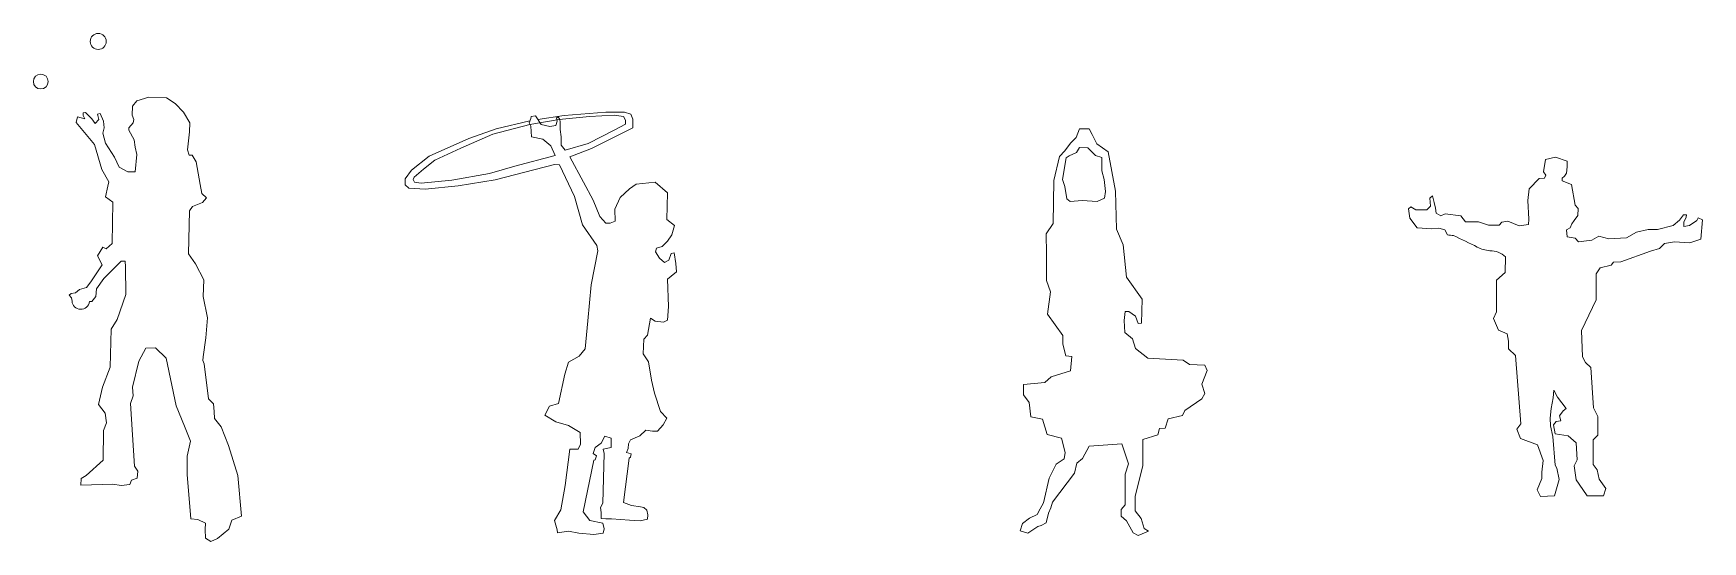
# Model space of a CAD drawing. Header units: millimetres. Extents: x 1897725 to 1903155, y -813419 to -811764.
import ezdxf

# ---------------------------------------------------------------- set-up
doc = ezdxf.new("R2010")
doc.units = ezdxf.units.MM
doc.header["$MEASUREMENT"] = 0
doc.layers.get('0').update_dxf_attribs({"lineweight": 0})

msp = doc.modelspace()

# ---------------------------------------------------------------- linework, layer by layer
at = {"color": 7, "linetype": 'Continuous', "flags": 128}
for points in [[(1897864.4, -812054.7), (1897869, -812036.4), (1897892.9, -812042.8), (1897887.1, -812031.3), (1897887.1, -812023.1), (1897895.2, -812021.8), (1897915, -812043), (1897925.8, -812057.8), (1897938.4, -812045.2), (1897933.9, -812027.2), (1897942.5, -812025.4), (1897953.3, -812050.6), (1897955.6, -812072.2), (1897951.5, -812088.9), (1897959.6, -812121.8), (1897988.9, -812167.8), (1898004.2, -812199.7), (1898032.6, -812215), (1898056, -812214.6), (1898061.4, -812159.2), (1898056.5, -812135.3), (1898053.3, -812111), (1898035.3, -812079.1), (1898036, -812071.7), (1898049.8, -812055.5), (1898051.6, -812044.5), (1898047, -812030.3), (1898047.4, -812000.9), (1898062.2, -811983.6), (1898101.2, -811972.3), (1898157.9, -811974), (1898186.1, -811992.8), (1898213.1, -812020.6), (1898234.6, -812055.9), (1898233.4, -812084.9), (1898227, -812143.4), (1898232.2, -812160.9), (1898242.1, -812160.9), (1898254.6, -812182.7), (1898267.4, -812256.8), (1898273.1, -812286), (1898288.7, -812299.5), (1898275.4, -812314.9), (1898243.2, -812327.4), (1898233.1, -812342), (1898229.9, -812481.5), (1898252, -812514.6), (1898279.1, -812567.1), (1898277.1, -812620.3), (1898291.1, -812690.6), (1898286.1, -812755.8), (1898277.9, -812817.6), (1898276.3, -812829.1), (1898281, -812840.4), (1898295.3, -812953.5), (1898311.1, -812970.1), (1898313.4, -812995.3), (1898314.2, -813018.2), (1898336.3, -813045.2), (1898360, -813105.2), (1898390.3, -813203.1), (1898401.7, -813336.1), (1898371, -813348.4), (1898361.2, -813378.3), (1898323.7, -813408.2), (1898302.8, -813418.6), (1898284.7, -813407), (1898283.7, -813378.9), (1898284.7, -813358.4), (1898260.1, -813346.4), (1898237.8, -813344), (1898225.7, -813200.6), (1898225.7, -813140.2), (1898236.2, -813091.3), (1898217, -813043.2), (1898189.8, -812976.7), (1898156.6, -812821.9), (1898122.5, -812787.8), (1898091, -812789.5), (1898068.2, -812831.5), (1898048.1, -812916.3), (1898049.9, -812943.9), (1898040.8, -812968.8), (1898053.7, -813172.7), (1898065.1, -813189.4), (1898062.4, -813212.1), (1898044.5, -813218.1), (1898038.6, -813232.7), (1898010.4, -813235.9), (1897983.2, -813231.7), (1897879.9, -813234.6), (1897880.8, -813213), (1897897.3, -813203.2), (1897952.6, -813153.5), (1897953.5, -813057), (1897962.6, -813031.9), (1897958.8, -813000.6), (1897937.5, -812972.4), (1897949.9, -812915.6), (1897975, -812850.4), (1897977.7, -812726.8), (1897998, -812696.2), (1898025.4, -812614.1), (1898024.4, -812524), (1898024.2, -812505.8), (1898011, -812505.8), (1897954.3, -812562.1), (1897930.8, -812596.4), (1897928.2, -812620.5), (1897915.3, -812637.6), (1897907.4, -812637.6, -0.914371), (1897850.9, -812635.6), (1897848.9, -812624.8), (1897841.8, -812616), (1897847.6, -812611.3), (1897862.4, -812608.8), (1897875.3, -812598.1), (1897897.8, -812591.2), (1897911.8, -812573.2), (1897948.6, -812517.8), (1897934.2, -812488.3), (1897951, -812460.3), (1897961.7, -812465.7), (1897981.1, -812448.7), (1897983.5, -812313.3), (1897959.6, -812296.8), (1897967, -812262.1), (1897970.2, -812247.6), (1897947.9, -812207.1), (1897923.8, -812126), (1897864.4, -812054.7)], [(1902514.2, -812491.7, 0.189651), (1902463.2, -812471.7, -0.113195), (1902422.3, -812460, 0.006143), (1902345.4, -812422.3, -0.059683), (1902325.3, -812419.7), (1902316.3, -812404.4), (1902297.3, -812398.1), (1902274.3, -812400.9), (1902227.2, -812397.3), (1902203.3, -812365.4), (1902198.3, -812336), (1902205.9, -812329.4), (1902222.1, -812338.6), (1902258.6, -812339.1), (1902269.7, -812326.4), (1902267.7, -812301.1), (1902276.3, -812293.5), (1902281.9, -812314.8), (1902286.8, -812333.5), (1902289, -812349.2), (1902303.2, -812357.8), (1902317.6, -812351.9), (1902368.5, -812358.3), (1902384, -812377.3), (1902426.7, -812377.3), (1902458.5, -812389.2), (1902493, -812389.2), (1902502.3, -812378.5), (1902521.4, -812375.9), (1902559, -812391.2), (1902588.9, -812386.1), (1902590.2, -812368.9), (1902586.4, -812308.4), (1902590.9, -812270.9), (1902624, -812237.1), (1902641.2, -812235.8), (1902645.6, -812225.6), (1902638, -812214.8), (1902643.7, -812175.3), (1902676.9, -812167.1), (1902714.5, -812180.4), (1902714.5, -812198.9), (1902712, -812219.8), (1902705.7, -812228.8), (1902698.8, -812235.7), (1902698.8, -812243.9), (1902728.9, -812256.1), (1902740.8, -812324), (1902750.2, -812334.3), (1902749.9, -812357.5), (1902737, -812373.5), (1902729.6, -812384.2), (1902724.8, -812397.4), (1902712.1, -812404.2), (1902714.9, -812426.8), (1902740.6, -812431.4), (1902751.1, -812442.6), (1902794.6, -812437.2), (1902817.6, -812424.7), (1902850, -812433.4), (1902907.9, -812429.7), (1902940.3, -812411), (1902978.2, -812402.3), (1903008.8, -812402.3), (1903059, -812389.5), (1903080, -812372), (1903093.3, -812354.7), (1903102.6, -812354.7), (1903101.9, -812362.2), (1903094.2, -812379.3), (1903093.9, -812393.5), (1903112.2, -812390.3), (1903137, -812373), (1903140.6, -812364.6), (1903155.3, -812370.9), (1903149.8, -812433.9), (1903113.7, -812446.6), (1903063.6, -812443), (1903030.9, -812448.4), (1903015, -812464.2), (1902985.3, -812472.9), (1902889.8, -812507.5), (1902865.5, -812509), (1902857.9, -812519.3), (1902821.7, -812528), (1902808.8, -812547), (1902809.5, -812632.2), (1902761.3, -812731), (1902764.9, -812817.5), (1902773.9, -812836.1), (1902791.4, -812851.8), (1902800.2, -812982.8), (1902814.3, -813011.8), (1902814.3, -813072.5), (1902799.2, -813087.1), (1902799.2, -813167.7), (1902812.5, -813185.2), (1902818.9, -813215.4), (1902840.1, -813245.6), (1902832.6, -813269.4), (1902779.6, -813269.4), (1902765.8, -813249.3), (1902744.4, -813218), (1902737.7, -813172.4), (1902746.7, -813152.8), (1902744.1, -813096.7), (1902717.6, -813074.4), (1902675.2, -813067.5), (1902670.4, -813038.9), (1902678.9, -813027.8), (1902694.3, -813025), (1902690.2, -813009.6), (1902702.2, -812993.2), (1902711.5, -812985.1), (1902682.8, -812948.6), (1902671.4, -812925.6), (1902668.7, -812951), (1902662.6, -812985.5), (1902659.1, -813016.4), (1902660.8, -813041.5), (1902668.4, -813076.1), (1902676.1, -813169.8), (1902681.4, -813179.2), (1902688.4, -813216.2), (1902673.7, -813269.7), (1902627.9, -813272), (1902616.7, -813249.7), (1902632, -813212.7), (1902632.1, -813192), (1902636.4, -813154.5), (1902617.7, -813104), (1902562.8, -813083.3), (1902551.4, -813052.2), (1902563.8, -813035.7), (1902546.7, -812813.1), (1902523.5, -812790.8), (1902523.5, -812765.9), (1902520, -812742.2), (1902491.1, -812730.4), (1902474.8, -812692.5), (1902485.1, -812671.2), (1902484.6, -812567.8), (1902512.7, -812542.2), (1902514.2, -812491.7), (1902514.2, -812491.7)]]:
    msp.add_lwpolyline(points, format="xyb", dxfattribs=at)
for points in [[(1899365.9, -812044.4), (1899451.9, -812031.5), (1899587.9, -812020.8), (1899647.6, -812020.8), (1899669.1, -812027.3), (1899674.7, -812044.1), (1899674.7, -812071.6), (1899540.7, -812138.8), (1899470.2, -812166.5), (1899514.6, -812248.3), (1899545.8, -812307), (1899568.2, -812360.2), (1899586.9, -812382.1), (1899601.8, -812382.1), (1899617.2, -812375.6), (1899616.7, -812336.5), (1899633.7, -812299), (1899664.3, -812270.2), (1899686, -812255), (1899747.6, -812249.1), (1899787.5, -812283.1), (1899785.9, -812369.7), (1899810.5, -812390.3), (1899802.6, -812419.8), (1899788, -812440.8), (1899770.6, -812457.7), (1899752.4, -812463.6), (1899749.2, -812475), (1899762, -812496.4), (1899778.4, -812510.1), (1899792.5, -812502.1), (1899799.4, -812480.9), (1899809.7, -812478.6), (1899815.5, -812512.9), (1899817.2, -812540.5), (1899800, -812554.8), (1899788.5, -812564), (1899790.7, -812653.4), (1899787.5, -812697.5), (1899774.5, -812703.9), (1899747.4, -812700.7), (1899732.5, -812690.8), (1899722.8, -812747), (1899710.5, -812760), (1899709.1, -812807.6), (1899726.4, -812833), (1899735.9, -812893.1), (1899745.9, -812935.7), (1899765, -812995.5), (1899785.8, -813016.4), (1899774, -813039), (1899755.9, -813059), (1899738.7, -813059), (1899717.1, -813055.6), (1899697.9, -813073.8), (1899667.6, -813087.3), (1899660.7, -813100.6), (1899660.2, -813115.4), (1899654.3, -813128.3), (1899669.6, -813133.2), (1899667.2, -813143.8), (1899667.2, -813143.8), (1899663.8, -813146.5), (1899644.3, -813291.3), (1899670.6, -813301.2), (1899699.7, -813305.5), (1899711.5, -813307.3), (1899721, -813316.1), (1899723.8, -813331.4), (1899723.2, -813345.1), (1899699, -813351.3), (1899664.4, -813348.6), (1899605.3, -813344.4), (1899587.6, -813344), (1899572.2, -813343.6), (1899572.2, -813323.6), (1899570, -813307.5), (1899578, -813292.9), (1899581.8, -813132.2), (1899578.7, -813118), (1899604.9, -813112.3), (1899604.9, -813100.9), (1899604.9, -813082.4), (1899583.6, -813075.1), (1899571.9, -813098.5), (1899553, -813111.9), (1899546.5, -813131.7), (1899556.6, -813139.1), (1899553, -813152.2), (1899548.2, -813153.4), (1899513.1, -813321.3), (1899535.6, -813350.2), (1899577.9, -813358.7), (1899581.6, -813376.9), (1899578.4, -813390.8), (1899548.4, -813395.6), (1899499.7, -813390.8), (1899465.5, -813384.9), (1899430.2, -813390.3), (1899428.6, -813380.1), (1899420, -813350.2), (1899440.9, -813315.4), (1899454.8, -813236.1), (1899469.8, -813117.9), (1899497.1, -813117.9), (1899504.5, -813101.4), (1899503.5, -813063.9), (1899466.3, -813040.8), (1899424.3, -813028.8), (1899388.9, -813006.6), (1899404.5, -812977.2), (1899433.3, -812969.4), (1899453.7, -812873.9), (1899465.7, -812834.9), (1899500.5, -812814.5), (1899519.7, -812791.2), (1899528.4, -812700.1), (1899539.2, -812582.8), (1899561.8, -812472), (1899557.7, -812454.9), (1899511.7, -812387.8), (1899485.3, -812295.8), (1899436.2, -812192.5), (1899420.8, -812191.6)], [(1899420.8, -812191.6), (1899226.9, -812241.5), (1899106.6, -812261), (1898999.9, -812271.1), (1898946.5, -812267.8), (1898934.7, -812257.6), (1898934.7, -812238.1), (1898955, -812210.2), (1899012.6, -812164.5), (1899141.3, -812107), (1899231, -812074.8), (1899340.6, -812048.6)], [(1899343.4, -812041.3), (1899337.8, -812056), (1899343.2, -812066.8), (1899345.6, -812101), (1899382.3, -812108.3), (1899408.7, -812130.3), (1899422.4, -812161.7), (1899291.3, -812196.6), (1899209, -812220.8), (1899086.3, -812242.7), (1898987.1, -812252.1), (1898964.4, -812248.2), (1898961, -812240.4), (1898963.5, -812232.4), (1898993.7, -812206), (1899031.6, -812177.1), (1899115.7, -812137.8), (1899219.7, -812093), (1899340.5, -812061.4), (1899435.7, -812044.7), (1899533.8, -812034.6), (1899615, -812030.8), (1899645.1, -812034.6), (1899651.3, -812047), (1899651.3, -812060.1), (1899616.5, -812077.9), (1899529.4, -812122.4), (1899455, -812144.3), (1899441.9, -812128.1), (1899441.9, -812101.1), (1899439.3, -812077.1), (1899439.3, -812053.3), (1899437.7, -812044.3), (1899432.1, -812036.2), (1899426.8, -812039.6), (1899428.7, -812050.2), (1899424.7, -812064.8), (1899404.8, -812067.5), (1899376.9, -812060.8), (1899358.2, -812032.9), (1899344.2, -812035), (1899343.4, -812041.3)], [(1901128.5, -812075.3), (1901160.1, -812075.3), (1901169.1, -812093.4), (1901184.9, -812123.9), (1901221, -812149.8), (1901245.5, -812277.7), (1901249.1, -812402.2), (1901270.7, -812452.7), (1901281.6, -812557.4), (1901332.1, -812629.5), (1901330.3, -812707.1), (1901330.3, -812707.1), (1901319.6, -812708.2), (1901309.9, -812685.1), (1901288.6, -812670.1), (1901277, -812670.1), (1901273.6, -812698.6), (1901275.8, -812737.7), (1901300.4, -812758.9), (1901310.4, -812790.1), (1901350.6, -812821.3), (1901465.5, -812828), (1901485.6, -812842.5), (1901535.8, -812844.7), (1901543.7, -812861.7), (1901525.8, -812906.3), (1901535.9, -812936.4), (1901525.8, -812954.2), (1901470.6, -812991.8), (1901463.5, -813008.2), (1901416.4, -813019.2), (1901407, -813048.8), (1901388.4, -813050.4), (1901383.4, -813071.3), (1901334.1, -813086.7), (1901333.8, -813143.8), (1901333.8, -813171.4), (1901309.7, -813270.1), (1901309.7, -813318.3), (1901329, -813343.1), (1901338.7, -813375.5), (1901352.5, -813384.5), (1901352.5, -813384.5), (1901318.7, -813398.3), (1901302.8, -813390), (1901280.7, -813350.7), (1901263.5, -813335.6), (1901263.5, -813313.5), (1901276.6, -813298.3), (1901276.6, -813199.1), (1901287.6, -813165.3), (1901265.6, -813099.8), (1901160.2, -813107.4), (1901137.5, -813148.3), (1901119.2, -813163.5), (1901111.9, -813195.7), (1901040.8, -813290.5), (1901034.7, -813308.8), (1901027.4, -813325.8), (1901019.5, -813357.4), (1901003.1, -813365.9), (1900992.5, -813369), (1900959.7, -813390.7), (1900935.4, -813383), (1900942.7, -813359.8), (1900965.7, -813342.6), (1900990.8, -813330.6), (1901000.6, -813311.5), (1901011.3, -813291.9), (1901030.1, -813212.2), (1901052.2, -813166.5), (1901078.2, -813148.6), (1901081.2, -813128.2), (1901069.7, -813082.2), (1901022.8, -813070.2), (1901008.4, -813019.7), (1900969.5, -813012.9), (1900964, -812965.8), (1900946.3, -812941.3), (1900946.3, -812907.2), (1901015.2, -812900.4), (1901036.3, -812882.7), (1901099, -812862.3), (1901103.1, -812815.9), (1901083.6, -812814.2), (1901074.5, -812776), (1901074.5, -812747.4), (1901024.5, -812678.7), (1901033.6, -812605.2), (1901021.3, -812568.5), (1901021.3, -812482), (1901019.8, -812417), (1901042.7, -812383.4), (1901045.1, -812243.4), (1901063.4, -812164.7), (1901081, -812147.2), (1901098.5, -812121.4), (1901117.8, -812103.2), (1901128.5, -812075.3)], [(1901155.6, -812137.3), (1901128.6, -812135.9), (1901118.2, -812152), (1901095.1, -812162.8), (1901085.2, -812169.9), (1901073.4, -812239.8), (1901080.4, -812262.9), (1901087.5, -812302.6), (1901097.5, -812311.6), (1901136.5, -812308.7), (1901185.9, -812312), (1901209.7, -812300.8), (1901212.7, -812278.9), (1901208, -812240.2), (1901201.1, -812211.7), (1901201.1, -812168.7), (1901180.2, -812162.4), (1901155.6, -812137.3)]]:
    msp.add_lwpolyline(points, dxfattribs=at)
at = {"color": 7, "linetype": 'Continuous'}
for centre, radius in [((1897936.1, -811790.6), 26.1), ((1897749.2, -811921.3), 24.1)]:
    msp.add_circle(centre, radius, dxfattribs=at)

doc.saveas('drawing.dxf')
